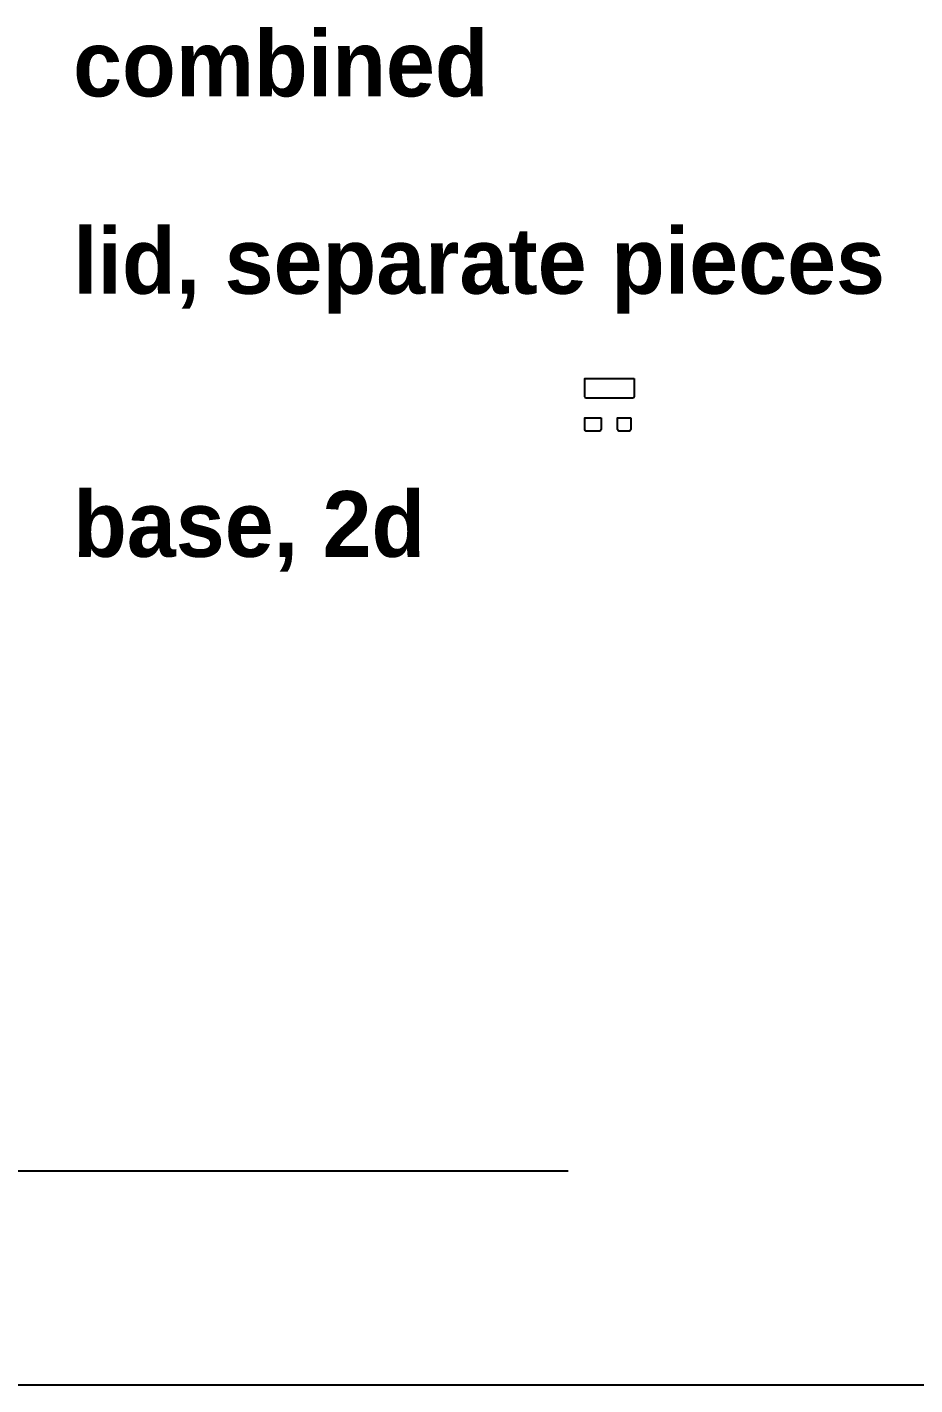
# Model space of a CAD drawing. Header units: inches. Extents: x -2 to 100, y 0 to 41.
# Drawn here: x 31.55 to 58.54, y 0 to 41.28 of the extents above; entities that cross this region are included whole.
import ezdxf
from ezdxf.enums import TextEntityAlignment as Align

# ---------------------------------------------------------------- set-up
doc = ezdxf.new("R2010")
doc.units = ezdxf.units.IN
doc.header["$MEASUREMENT"] = 0
doc.layers.add('G-ANNO-TEXT', color=7, linetype='Continuous')
doc.layers.add('M-ENCL', color=171, linetype='Continuous')
doc.styles.add('RJR', font='cityb___.ttf', dxfattribs={"height": 0.1})

msp = doc.modelspace()

# ---------------------------------------------------------------- linework, layer by layer
for points in [[(50, 30.6), (50, 30.05, -0.41421356), (49.95, 30), (48.55, 30, -0.41421356), (48.5, 30.05), (48.5, 30.6)], [(49, 29.4), (49, 29.05, -0.41421356), (48.95, 29), (48.55, 29, -0.41421356), (48.5, 29.05), (48.5, 29.4)], [(49.9, 29.4), (49.9, 29.05, -0.41421356), (49.85, 29), (49.55, 29, -0.41421356), (49.5, 29.05), (49.5, 29.4)]]:
    msp.add_lwpolyline(points, format="xyb", close=True)
at = {"layer": 'G-ANNO-TEXT'}
msp.add_line((0, 0), (100, 0), dxfattribs=at)
at = {"layer": 'M-ENCL'}
msp.add_line((48, 6.5), (2.125, 6.5), dxfattribs=at)

# ---------------------------------------------------------------- texts
at = {"layer": 'G-ANNO-TEXT', "style": 'RJR'}
for s, p in [('combined', (32.95, 40.175, 0.1)), ('lid, separate pieces', (32.95, 34.175)), ('base, 2d', (32.95, 26.175))]:
    msp.add_text(s, height=2, dxfattribs=at).set_placement(p, align=Align.MIDDLE_LEFT)

doc.saveas('drawing.dxf')
